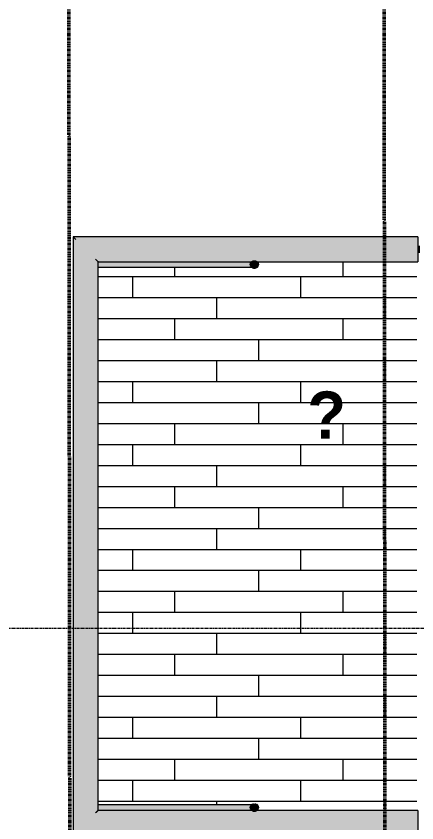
# Model space of a CAD drawing. Header units: inches. Extents: x -4218 to -1814, y 9706 to 12426.
# Drawn here: x -3937.6 to -3861.3, y 10130.2 to 10283.9 of the extents above; entities that cross this region are included whole.
import ezdxf

# ---------------------------------------------------------------- set-up
doc = ezdxf.new("R2010")
doc.units = ezdxf.units.IN
doc.header["$MEASUREMENT"] = 0
for name, pattern in [('Aligning Line 1_8_', [0.25, 0.125, -0.125]), ('Double Dash 3_8_', [1, 0.375, -0.125, 0.125, -0.125, 0.125, -0.125]), ('Grid Line 1_2_', [0.875, 0.5, -0.125, 0.125, -0.125])]:
    doc.linetypes.add(name, pattern=pattern)
for name, color, linetype, lineweight in [('0-1', 7, 'Continuous', 5), ('0-2', 50, 'Continuous', 13), ('0-3', 147, 'Aligning Line 1_8_', 9), ('A-ANNO-DIMS', 211, 'Continuous', 9), ('A-ANNO-DIMS-96', 211, 'Continuous', 9), ('A-AREA-IDEN', 2, 'Continuous', 9), ('A-FLOR-HRAL-1', 254, 'Continuous', 9), ('A-FLOR-HRAL-2', 250, 'Continuous', 9), ('A-FLOR-PATT-1', 35, 'Continuous', 9), ('A-WALL-3', 10, 'Continuous', 50), ('A-WALL-4', 50, 'Continuous', 13), ('A-WALL-9', 135, 'Continuous', 13), ('C-PROP-LINE-1', 10, 'Double Dash 3_8_', 50), ('S-GRID-1', 1, 'Grid Line 1_2_', 9)]:
    doc.layers.add(name, color=color, linetype=linetype, lineweight=lineweight)
doc.styles.add('Century Gothic', font='ufonts.com_century-gothic.ttf', dxfattribs={"height": 9})
doc.styles.add('Century Gothic_B', font='GOTHICB.TTF', dxfattribs={"height": 9})
doc.dimstyles.new('OD__1_8__Tol__', dxfattribs={"dimscale": 12, "dimtxt": 9.397514, "dimasz": 1, "dimexe": 0.75, "dimexo": 0.5, "dimgap": 0.125, "dimtad": 1, "dimdec": 3, "dimrnd": 0.125, "dimzin": 3, "dimdsep": 46, "dimlunit": 4, "dimtxsty": 'Century Gothic', "dimblk1": 'OBLIQUE', "dimblk2": 'OBLIQUE', "dimsah": 1, "dimcen": 0.09, "dimdle": 0.75, "dimazin": 0, "dimtfac": 1, "dimtdec": 4, "dimtix": 1, "dimtmove": 0, "dimatfit": 3, "dimfxl": 1, "dimtvp": 1, "dimtfill": 1, "dimfrac": 2, "dimtolj": 1, "dimtzin": 0, "dimarcsym": 2})

# ---------------------------------------------------------------- blocks, each defined once
blk = doc.blocks.new('Railing - Baluster_01-2548053-FLOOR PLAN - 3RD FLOOR')
at = {"layer": 'A-FLOR-HRAL-1'}
blk.add_hatch(color=256, dxfattribs=at).paths.add_polyline_path([(0.59, 0.98), (-0.59, 0.98), (-0.59, 0.59), (0.59, 0.59)], flags=0)
at = {"layer": 'A-FLOR-HRAL-2'}
for p, q in [((-0.59, 0.59), (-0.59, 0.98)), ((0.59, 0.98), (0.59, 0.59))]:
    blk.add_line(p, q, dxfattribs=at)
blk = doc.blocks.new('Railing - Railing-2574371-FLOOR PLAN - 3RD FLOOR')
at = {"layer": 'A-FLOR-HRAL-1'}
for points in [[(-3926.72, 10127.79), (-3926.25, 10128.26), (-3926.25, 10241.37), (-3926.72, 10241.82), (-3926.72, 10127.81)], [(-3861.3, 10241.37), (-3861.11, 10241.37), (-3861.11, 10241.84), (-3926.71, 10241.82), (-3926.25, 10241.37), (-3869.41, 10241.37)], [(-3922.47, 10237.59), (-3861.11, 10237.59), (-3861.11, 10241.37), (-3926.25, 10241.37), (-3923.97, 10239.08)], [(-3926.25, 10128.26), (-3922.47, 10132.04), (-3922.47, 10237.59), (-3926.25, 10241.37), (-3926.25, 10128.49)], [(-3892.63, 10237.11), (-3861.11, 10237.13), (-3861.11, 10237.59), (-3922.47, 10237.59), (-3922, 10237.11), (-3892.73, 10237.11)], [(-3922.47, 10132.04), (-3922, 10132.51), (-3922.02, 10237.13), (-3922.47, 10237.59), (-3922.47, 10132.16)], [(-3922.47, 10128.26), (-3861.11, 10128.26), (-3861.11, 10132.04), (-3922.47, 10132.04), (-3926.25, 10128.26)], [(-3861.3, 10132.04), (-3861.11, 10132.04), (-3861.11, 10132.51), (-3922.02, 10132.5), (-3922.47, 10132.04), (-3869.41, 10132.04)], [(-3926.72, 10127.79), (-3861.11, 10127.81), (-3861.11, 10128.26), (-3926.25, 10128.26), (-3926.71, 10127.81)]]:
    blk.add_hatch(color=256, dxfattribs=at).paths.add_polyline_path(points, flags=0)
at = {"layer": 'A-FLOR-HRAL-2'}
for p, q in [((-3861.11, 10241.84), (-3926.72, 10241.84)), ((-3926.72, 10241.84), (-3926.72, 10127.79)), ((-3861.11, 10241.84), (-3861.11, 10241.37)), ((-3861.11, 10241.37), (-3861.11, 10237.59)), ((-3861.11, 10237.59), (-3861.11, 10237.11)), ((-3922, 10237.11), (-3861.11, 10237.11)), ((-3922, 10132.51), (-3922, 10237.11)), ((-3861.11, 10132.51), (-3922, 10132.51)), ((-3861.11, 10132.51), (-3861.11, 10132.04)), ((-3861.11, 10132.04), (-3861.11, 10128.26)), ((-3861.11, 10128.26), (-3861.11, 10127.79)), ((-3926.72, 10127.79), (-3861.11, 10127.79))]:
    blk.add_line(p, q, dxfattribs=at)
for points, knots in [([(-3926.72, 10241.84), (-3926.72, 10241.84), (-3926.72, 10241.83), (-3926.69, 10241.8), (-3926.66, 10241.78), (-3926.63, 10241.75), (-3926.61, 10241.72), (-3926.58, 10241.69), (-3926.54, 10241.65), (-3926.5, 10241.61), (-3926.46, 10241.58), (-3926.42, 10241.54), (-3926.35, 10241.47), (-3926.29, 10241.41), (-3926.25, 10241.37)], [0, 0, 0, 0, 0.166667, 0.25, 0.333333, 0.416667, 0.458333, 0.5, 0.583333, 0.666667, 0.708333, 0.75, 0.833333, 1, 1, 1, 1]), ([(-3922.47, 10237.59), (-3922.43, 10237.55), (-3922.37, 10237.48), (-3922.29, 10237.41), (-3922.24, 10237.36), (-3922.21, 10237.32), (-3922.18, 10237.29), (-3922.14, 10237.26), (-3922.12, 10237.23), (-3922.09, 10237.21), (-3922.06, 10237.18), (-3922.03, 10237.15), (-3922.01, 10237.12), (-3922, 10237.11), (-3922, 10237.11)], [0, 0, 0, 0, 0.166667, 0.25, 0.333333, 0.375, 0.416667, 0.5, 0.541667, 0.583333, 0.666667, 0.75, 0.833333, 1, 1, 1, 1]), ([(-3922.47, 10132.04), (-3922.43, 10132.08), (-3922.37, 10132.14), (-3922.29, 10132.22), (-3922.24, 10132.27), (-3922.21, 10132.3), (-3922.18, 10132.34), (-3922.14, 10132.37), (-3922.12, 10132.4), (-3922.09, 10132.42), (-3922.06, 10132.45), (-3922.03, 10132.48), (-3922.01, 10132.51), (-3922, 10132.51), (-3922, 10132.51)], [0, 0, 0, 0, 0.166667, 0.25, 0.333333, 0.375, 0.416667, 0.5, 0.541667, 0.583333, 0.666667, 0.75, 0.833333, 1, 1, 1, 1]), ([(-3926.72, 10127.79), (-3926.72, 10127.79), (-3926.72, 10127.8), (-3926.69, 10127.82), (-3926.66, 10127.85), (-3926.63, 10127.88), (-3926.61, 10127.91), (-3926.58, 10127.93), (-3926.54, 10127.97), (-3926.5, 10128.02), (-3926.46, 10128.05), (-3926.42, 10128.09), (-3926.35, 10128.16), (-3926.29, 10128.22), (-3926.25, 10128.26)], [0, 0, 0, 0, 0.166667, 0.25, 0.333333, 0.416667, 0.458333, 0.5, 0.583333, 0.666667, 0.708333, 0.75, 0.833333, 1, 1, 1, 1])]:
    blk.add_open_spline(points, degree=3, knots=knots, dxfattribs=at)
at = {"rotation": 270.0000000000003}
blk.add_blockref('Railing - Baluster_01-2548053-FLOOR PLAN - 3RD FLOOR', (-3861.7, 10239.48), dxfattribs=at)
blk = doc.blocks.new('Walls 61 - Walls 1-2574387-FLOOR PLAN - 3RD FLOOR')
at = {"layer": 'A-WALL-9'}
for points in [[(-3920.06, 10236.05), (-3892.39, 10236.07), (-3892.66, 10236.2), (-3892.79, 10236.38), (-3892.83, 10236.61), (-3892.73, 10236.84), (-3892.52, 10237), (-3892.38, 10237.05), (-3922, 10237.03), (-3922, 10236.05)], [(-3892.24, 10236.05), (-3891.95, 10236.12), (-3891.76, 10236.27), (-3891.69, 10236.38), (-3891.68, 10236.68), (-3891.76, 10236.84), (-3891.97, 10237), (-3892.24, 10237.05), (-3892.53, 10236.99), (-3892.73, 10236.84), (-3892.8, 10236.68), (-3892.81, 10236.42), (-3892.73, 10236.27), (-3892.52, 10236.11), (-3892.38, 10236.07)]]:
    blk.add_hatch(color=256, dxfattribs=at).paths.add_polyline_path(points, flags=0)
at = {"layer": 'A-WALL-3', "flags": 128}
for points in [[(-3892.24, 10237.05), (-3892.38, 10237.04), (-3892.52, 10237), (-3892.63, 10236.93), (-3892.73, 10236.84), (-3892.79, 10236.73), (-3892.83, 10236.61), (-3892.83, 10236.49), (-3892.79, 10236.38), (-3892.73, 10236.27), (-3892.63, 10236.18), (-3892.52, 10236.11), (-3892.38, 10236.07), (-3892.24, 10236.05)], [(-3892.24, 10236.05), (-3892.1, 10236.07), (-3891.97, 10236.11), (-3891.85, 10236.18), (-3891.76, 10236.27), (-3891.69, 10236.38), (-3891.66, 10236.49), (-3891.66, 10236.61), (-3891.69, 10236.73), (-3891.76, 10236.84), (-3891.85, 10236.93), (-3891.97, 10237), (-3892.1, 10237.04), (-3892.24, 10237.05)]]:
    blk.add_lwpolyline(points, dxfattribs=at)
at = {"layer": 'A-WALL-4'}
for p, q in [((-3892.24, 10237.05), (-3922, 10237.05)), ((-3922, 10236.05), (-3892.24, 10236.05))]:
    blk.add_line(p, q, dxfattribs=at)
blk = doc.blocks.new('Walls 62 - Walls 1-2574402-FLOOR PLAN - 3RD FLOOR')
at = {"layer": 'A-WALL-9'}
for points in [[(-3922, 10132.56), (-3892.39, 10132.58), (-3892.66, 10132.71), (-3892.79, 10132.88), (-3892.83, 10133.12), (-3892.73, 10133.34), (-3892.52, 10133.5), (-3892.38, 10133.56), (-3922, 10133.54), (-3922, 10132.56)], [(-3892.24, 10132.56), (-3891.95, 10132.63), (-3891.76, 10132.77), (-3891.69, 10132.93), (-3891.66, 10133.12), (-3891.76, 10133.34), (-3891.97, 10133.5), (-3892.24, 10133.56), (-3892.53, 10133.49), (-3892.73, 10133.34), (-3892.8, 10133.19), (-3892.81, 10132.93), (-3892.73, 10132.77), (-3892.52, 10132.62), (-3892.38, 10132.57)]]:
    blk.add_hatch(color=256, dxfattribs=at).paths.add_polyline_path(points, flags=0)
at = {"layer": 'A-WALL-3', "flags": 128}
for points in [[(-3892.24, 10133.56), (-3892.38, 10133.54), (-3892.52, 10133.5), (-3892.63, 10133.43), (-3892.73, 10133.34), (-3892.79, 10133.24), (-3892.83, 10133.12), (-3892.83, 10133), (-3892.79, 10132.88), (-3892.73, 10132.77), (-3892.63, 10132.68), (-3892.52, 10132.62), (-3892.38, 10132.57), (-3892.24, 10132.56)], [(-3892.24, 10132.56), (-3892.1, 10132.57), (-3891.97, 10132.62), (-3891.85, 10132.68), (-3891.76, 10132.77), (-3891.69, 10132.88), (-3891.66, 10133), (-3891.66, 10133.12), (-3891.69, 10133.24), (-3891.76, 10133.34), (-3891.85, 10133.43), (-3891.97, 10133.5), (-3892.1, 10133.54), (-3892.24, 10133.56)]]:
    blk.add_lwpolyline(points, dxfattribs=at)
at = {"layer": 'A-WALL-4'}
for p, q in [((-3892.24, 10133.56), (-3922, 10133.56)), ((-3922, 10132.56), (-3892.24, 10132.56))]:
    blk.add_line(p, q, dxfattribs=at)
blk = doc.blocks.new('Family - ___-1878357-FLOOR PLAN - 3RD FLOOR')
at = {"layer": 'C-PROP-LINE-1'}
for p, q in [((-3929.52, 12184.69), (-3927.1, 9853.17)), ((-3869.45, 12124.69), (-3867.12, 9890.98))]:
    blk.add_line(p, q, dxfattribs=at)
blk = doc.blocks.new('CTR - 1st Phase - Shell_rvt-1-FLOOR PLAN - 3RD FLOOR')
at = {"layer": 'A-FLOR-PATT-1'}
h = blk.add_hatch(dxfattribs=at)
h.set_pattern_fill('FP_65', color=256, style=0, pattern_type=2)
h.set_pattern_definition([(0, (-2819.362, 9466.279), (0, 4), []), (90, (-2819.362, 9466.279), (-8, 8), [4, -28]), (90, (-2803.362, 9470.279), (-8, 8), [4, -28])])
h.paths.add_polyline_path([(-3911.62, 10132.51), (-3861.3, 10132.51), (-3861.3, 10237.11), (-3922, 10237.11), (-3922, 10237.05), (-3892.09, 10237.04), (-3891.83, 10236.91), (-3891.69, 10236.73), (-3891.67, 10236.55), (-3891.74, 10236.3), (-3891.85, 10236.18), (-3892.1, 10236.07), (-3892.63, 10236.05), (-3922, 10236.04), (-3922, 10133.56), (-3892.09, 10133.54), (-3891.83, 10133.41), (-3891.69, 10133.24), (-3891.67, 10133.06), (-3891.74, 10132.81), (-3891.85, 10132.68), (-3892.1, 10132.57), (-3892.63, 10132.56), (-3922, 10132.55), (-3922, 10132.51), (-3920.06, 10132.51)], flags=0)
at = {"layer": 'S-GRID-1'}
blk.add_line((-1814.21, 10167.19), (-4168.71, 10167.19), dxfattribs=at)
at = {"layer": '0-2'}
for name in ['Railing - Railing-2574371-FLOOR PLAN - 3RD FLOOR', 'Walls 61 - Walls 1-2574387-FLOOR PLAN - 3RD FLOOR', 'Walls 62 - Walls 1-2574402-FLOOR PLAN - 3RD FLOOR']:
    blk.add_blockref(name, (0, 0), dxfattribs=at)
at = {"layer": '0-3'}
blk.add_blockref('Family - ___-1878357-FLOOR PLAN - 3RD FLOOR', (0, 0), dxfattribs=at)
blk = doc.blocks.new('DIMBLOCK13-FLOOR PLAN - 3RD FLOOR')
at = {"layer": 'A-ANNO-DIMS-96', "lineweight": 50}
for p, q in [((-4043.68, 10348.59), (-4049.68, 10354.59)), ((-4043.68, 10348.59), (-4037.68, 10342.59)), ((-4043.68, 9984.63), (-4049.68, 9990.63)), ((-4043.68, 9984.63), (-4037.68, 9978.63))]:
    blk.add_line(p, q, dxfattribs=at)
at = {"layer": 'A-ANNO-DIMS-96'}
for p, q in [((-3858.47, 10348.59), (-4052.68, 10348.59)), ((-4043.68, 9975.63), (-4043.68, 10348.59)), ((-4043.68, 10348.59), (-3858.47, 10348.59)), ((-3862.29, 9984.63), (-4052.68, 9984.63)), ((-4043.68, 9984.63), (-3862.29, 9984.63))]:
    blk.add_line(p, q, dxfattribs=at)
at = {"layer": 'A-ANNO-DIMS-96', "color": 0, "insert": (-4056.71, 10147.37), "char_height": 9, "width": 46.1821, "attachment_point": 1, "rotation": 90, "line_spacing_factor": 0.984502, "style": 'Century Gothic', "bg_fill": 3, "box_fill_scale": 1.25, "bg_fill_color": 256, "bg_fill_true_color": 13158600, "bg_fill_transparency": 0}
blk.add_mtext('30\' - 4"', dxfattribs=at)
blk = doc.blocks.new('_Oblique')
at = {"color": 0, "linetype": 'ByBlock', "lineweight": -2}
blk.add_line((-0.5, -0.5), (0.5, 0.5), dxfattribs=at)

msp = doc.modelspace()

# ---------------------------------------------------------------- block references
at = {"layer": '0-1'}
msp.add_blockref('CTR - 1st Phase - Shell_rvt-1-FLOOR PLAN - 3RD FLOOR', (0, 0), dxfattribs=at)

# ---------------------------------------------------------------- texts
at = {"layer": 'A-AREA-IDEN', "insert": (-3882.14124, 10212.36932), "char_height": 9, "width": 8.787, "attachment_point": 1, "style": 'Century Gothic_B'}
msp.add_mtext('\\fCentury Gothic|b1|i0|c0|p34|;?', dxfattribs=at)

# ---------------------------------------------------------------- next in the draw order: dimensions: what is measured, and where the dimension line sits
at = {"layer": 'A-ANNO-DIMS'}
dim = msp.add_linear_dim(base=(-4043.6775575452, 10348.5893961105), p1=(-3856.2862366797, 9984.6268961105), p2=(-3852.4737366797, 10348.5893961105), angle=90, dimstyle='OD__1_8__Tol__', override={"dimpost": '<>', "dimfxl": 363.982467}, dxfattribs=at)
dim.commit()
dim.dimension.update_dxf_attribs({"geometry": 'DIMBLOCK13-FLOOR PLAN - 3RD FLOOR', "text_midpoint": (-4049.9039341947, 10166.6081461105)})

doc.saveas('drawing.dxf')
